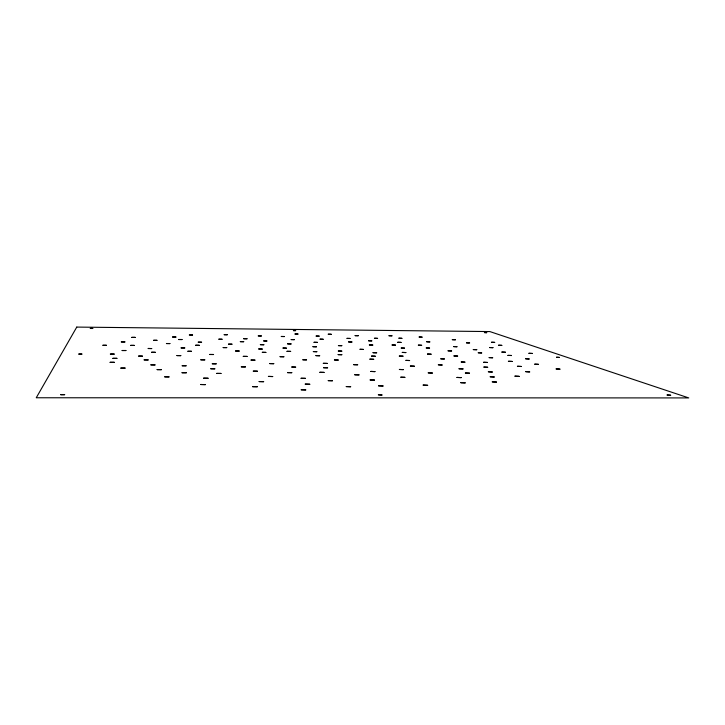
<?xml version="1.0" encoding="UTF-8"?>
<svg xmlns="http://www.w3.org/2000/svg" width="725" height="725" viewBox="0 0 725 725"><rect width="100%" height="100%" fill="white"/><g stroke="black" fill="none" stroke-linecap="round" stroke-linejoin="round"><path stroke-width="1.09" d="M316.136 336.038L319.326 336.137L316.182 336.092M401.052 342.427L397.771 342.3M397.762 342.263L401.07 342.39M391.944 335.838L388.836 335.711L391.971 335.802M494.658 342.408L491.423 342.254L494.686 342.372M81.871 354.108L78.817 354.099M78.817 354.045L81.898 354.054M377.517 338.403L374.417 338.249L377.625 338.348M556.51 357.226L559.365 357.416L556.537 357.289M92.746 328.488L90.326 328.479M90.29 328.416L92.773 328.434M293.398 330.564L295.737 330.618L293.444 330.627M418.361 345.145L421.733 345.29L418.379 345.127M195.705 345.245L199.266 345.317L195.705 345.245M306.557 359.872L302.706 359.772L306.539 359.845M305.742 389.896L301.056 389.778L305.742 389.932M305.442 378.359L301.074 378.278L305.442 378.359M305.261 384.105L309.783 384.25L305.261 384.105M525.707 371.68L529.785 371.916L525.77 371.635M525.643 358.784L529.359 358.993L525.661 358.766M414.337 366.197L410.386 366.053L414.337 366.197M191.436 351.281L187.712 351.281L191.436 351.308M521.32 366.469L517.396 366.27L521.32 366.497M409.598 360.524L405.792 360.397L409.598 360.542M519.163 376.366L514.958 376.148L519.163 376.366M186.379 372.75L182.038 372.732L186.379 372.75M186.135 365.744L182.002 365.744L186.062 365.826M295.655 367.122L291.595 367.022L295.655 367.149M404.913 377.299L400.662 377.19L404.849 377.381M184.757 347.928L181.123 347.918L184.757 347.928M405.864 352.558L402.284 352.423L405.864 352.558M403.381 369.596L399.321 369.469L403.372 369.623M291.785 372.695L287.562 372.614L291.785 372.695M404.541 348.118L401.088 348.036L404.541 348.145M403 356.165L399.33 356.066L403 356.165M294.314 339.635L291.006 339.554L294.314 339.653M180.797 355.631L176.927 355.576L180.797 355.631M182.029 339.517L178.622 339.508L182.029 339.536M290.643 351.398L287 351.326L290.643 351.398M511.515 355.504L507.935 355.395L511.515 355.504M512.149 361.431L508.37 361.286L512.14 361.449M291.087 343.931L287.653 343.858L291.087 343.931M286.384 348.118L282.832 348.045L286.384 348.136M169.034 376.873L164.566 376.828L169.034 376.909M175.912 337.053L172.559 336.998L175.912 337.053M283.874 356.763L280.077 356.691L283.874 356.763M395.478 345.1L392.089 344.991L395.478 345.1M505.425 352.232L501.881 352.078L505.425 352.232M64.652 394.663L60.628 394.681L64.643 394.681M382.012 394.971L378.287 394.817L381.966 395.025M496.516 382.057L492.148 381.848L496.507 382.084M169.931 343.541L166.397 343.532L169.868 343.596M383.063 385.981L378.55 385.8L383.063 385.981M272.709 376.529L268.368 376.42L272.7 376.565M494.269 376.982L490.046 376.755L494.26 377.009M161.403 369.659L157.117 369.614L161.403 369.659M273.76 363.687L269.772 363.587L273.76 363.687M492.357 371.979L488.269 371.771L492.284 372.061M492.665 357.751L488.967 357.588L492.656 357.778M263.637 381.685L259.142 381.567L263.637 381.685M374.517 380.081L370.149 379.936L374.517 380.081M155.032 364.911L150.873 364.856L155.032 364.911M492.955 347.674L489.538 347.529L492.955 347.674M487.68 367.258L483.72 367.077L487.671 367.276M374.97 371.599L370.847 371.436L374.97 371.599M487.526 362.473L483.702 362.273L487.526 362.473M257.275 386.742L252.626 386.661L257.275 386.742M155.313 352.305L151.498 352.259L155.304 352.332M376.647 352.803L373.031 352.685L376.647 352.803M375.26 356.211L371.553 356.084L375.26 356.211M156.981 340.315L153.519 340.306L156.972 340.333M373.683 359.301L369.895 359.156L373.683 359.301M265.885 352.404L262.205 352.314L265.876 352.432M257.375 371.182L253.17 371.127L257.366 371.209M148.163 359.926L144.139 359.872L148.163 359.926M151.706 348.544L148 348.489L151.697 348.562M266.9 340.986L263.528 340.913L266.891 341.004M263.846 344.747L260.366 344.656L263.846 344.747M262.287 349.069L258.716 348.961L262.287 349.069M372.768 345.073L369.369 344.946L372.768 345.073M481.672 352.93L478.119 352.758L481.663 352.957M254.955 360.135L251.04 360.062L254.955 360.135M359.02 374.879L354.788 374.771L359.02 374.879M142.408 356.111L138.466 356.084L142.399 356.138M371.78 340.868L368.499 340.786L371.771 340.886M261.381 335.974L258.145 335.892L261.372 335.956M465.214 382.873L460.819 382.7L465.214 382.873M350.664 386.715L346.097 386.561L350.646 386.751M469.528 373.185L465.405 373.022L469.528 373.185M476.769 349.713L473.298 349.586L476.769 349.713M245.422 366.904L241.325 366.85L245.422 366.904M357.652 364.775L353.709 364.675L357.652 364.775M363.397 349.432L359.872 349.296L363.388 349.45M461.209 377.607L456.958 377.444L461.209 377.607M247.08 356.428L243.274 356.374L247.08 356.428M463.039 368.925L459.034 368.771L463.039 368.925M464.924 362.138L461.1 361.965L464.915 362.165M670.652 395.243L666.937 394.98L670.652 395.225M125.108 368.092L120.812 368.101L125.108 368.092M134.243 345.399L130.6 345.39L134.234 345.417M135.149 337.379L131.76 337.388L135.149 337.379M247.035 338.765L243.709 338.72L247.035 338.765M239.214 351.045L235.543 350.991L239.214 351.045M358.259 335.711L355.132 335.648L358.259 335.711M125.923 350.519L122.126 350.519L125.923 350.519M466.456 342.843L469.673 342.943L466.519 342.816M332.485 380.734L328.072 380.625L332.467 380.761M457.62 356.075L453.959 355.93L457.62 356.075M240.319 341.647L243.7 341.702L240.319 341.647M351.924 342.001L348.598 341.919L351.924 342.001M116.924 358.349L112.892 358.349L116.924 358.349M220.998 373.457L216.684 373.411L220.998 373.457M76.768 327.084L36.25 397.762L688.75 397.916L489.846 331.57L76.768 327.084M114.26 362.31L110.109 362.319L114.26 362.31M124.89 341.928L121.329 341.919L124.89 341.928M341.828 354.715L338.14 354.625L341.828 354.715M338.258 360.053L334.424 359.926L338.258 360.053M559.954 369.134L555.966 368.889L559.936 369.161M350.048 338.457L346.849 338.394L350.039 338.475M457.004 346.713L453.605 346.586L456.922 346.767M341.801 351.127L338.222 350.991L341.783 351.145M114.224 354.081L110.3 354.054L114.206 354.108M231.973 344.185L228.502 344.157L231.973 344.185M451.603 350.954L448.077 350.818L451.603 350.954M341.81 345.698L338.376 345.608L341.81 345.68M442.15 365.001L438.253 364.802L442.132 365.019M205.356 384.622L200.734 384.504L205.356 384.622M327.6 367.811L323.549 367.711L327.6 367.811M214.827 368.808L210.64 368.753L214.808 368.835M208.093 378.251L203.634 378.169L208.093 378.251M427.65 385.301L423.173 385.084L427.65 385.301M444.398 358.947L440.655 358.812L444.38 358.975M216.195 363.814L212.135 363.769L216.177 363.841M226.744 347.61L223.173 347.583L226.744 347.61M324.066 372.405L319.879 372.297L324.066 372.405M455.418 339.78L452.21 339.663L455.409 339.762M327.265 363.424L323.323 363.325L327.265 363.424M432.39 373.04L428.248 372.849L432.39 373.04M213.558 354.507L209.779 354.48L213.558 354.507M106.412 345.281L102.751 345.299L106.394 345.308M227.242 334.751L224.007 334.678L227.233 334.76M222.067 339.255L218.705 339.2L222.067 339.237M319.662 355.748L315.928 355.622L319.662 355.748M204.785 359.863L200.834 359.808L204.785 359.863M431.103 354.199L427.487 354.045L431.103 354.199M331.234 334.279L328.108 334.198L331.225 334.288M316.843 351.707L313.236 351.571L316.825 351.725M534.751 364.177L538.539 364.349L534.787 364.158M429.581 348.072L426.128 347.937L429.562 348.091M323.16 339.273L319.897 339.155L323.16 339.255M316.435 346.795L312.946 346.686L316.435 346.795M317.405 342.39L314.043 342.3L317.405 342.39M429.816 341.901L426.545 341.747L429.798 341.919M201.586 342.227L198.115 342.155L201.586 342.2M532.503 353.474L528.942 353.302L532.503 353.474M422.104 337.134L418.968 336.989L422.086 337.152M192.56 335.013L189.288 334.977L192.56 334.995M297.984 334.062L294.848 333.998L297.975 334.035M401.913 338.339L398.741 338.194L401.913 338.321M284.417 336.545L281.2 336.482L284.417 336.527M501.809 345.381L498.465 345.218L501.818 345.363M484.427 332.576L486.702 332.675L484.427 332.576"/></g></svg>
